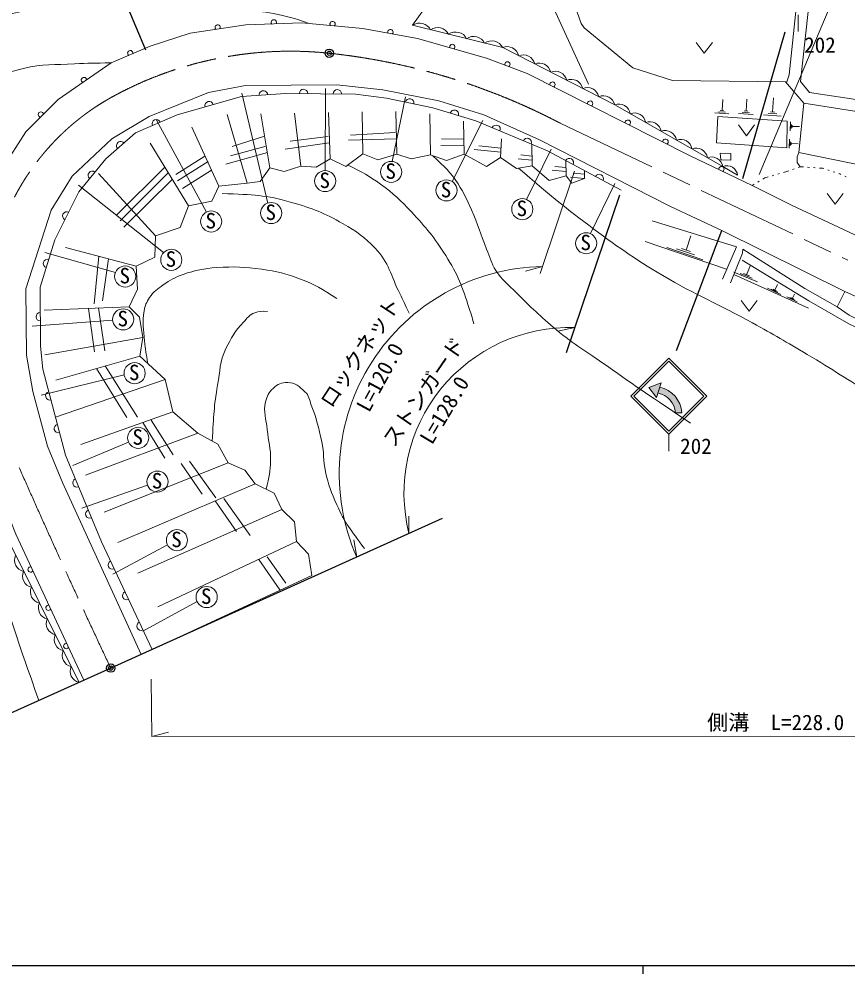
# Model space of a CAD drawing. Units: millimetres, scale not verified. Extents: x 40000 to 680000, y 20000 to 380000.
# Drawn here: x 94127 to 192262, y 204000 to 317092 of the extents above; entities that cross this region are included whole.
import ezdxf
from ezdxf.enums import TextEntityAlignment as Align

# ---------------------------------------------------------------- set-up
doc = ezdxf.new("R2010")
doc.units = ezdxf.units.MM
doc.header["$LTSCALE"] = 1000
doc.header["$PDMODE"] = 32
doc.header["$PDSIZE"] = 500
doc.linetypes.add('CHAIN', pattern=[18.5, 12, -1.5, 3.5, -1.5])
for name, color, linetype, lineweight in [('M-BGD', 7, 'Continuous', 13), ('M-BMK', 2, 'CHAIN', 13), ('M-BMK-SRVR', 3, 'Continuous', 25), ('M-STR-HTXT', 7, 'Continuous', 13), ('M-STR-STRC', 7, 'Continuous', 13), ('M-TTL-BAND', 7, 'Continuous', 25)]:
    doc.layers.add(name, color=color, linetype=linetype, lineweight=lineweight)
doc.layers.add('M-OTRS', color=6, linetype='Continuous')
doc.styles.add('ＭＳ ゴシック', font='')
doc.styles.get('ＭＳ ゴシック').set_extended_font_data('MS Gothic')

msp = doc.modelspace()

# ---------------------------------------------------------------- hatches: boundary and pattern name
at = {"layer": 'M-STR-STRC'}
for points in [[(170161, 274019), (168691, 273455), (169602, 272271)], [(170161, 274019), (168691, 273455), (169602, 272271)], [(169995, 273500), (170161, 274019), (168691, 273455), (169602, 272271), (169768, 272790)], [(169995, 273500), (169995, 273500), (169768, 272790), (169768, 272790, -0.33505), (171844, 270467), (171844, 270467), (172587, 270468), (172587, 270468, 0.33299)]]:
    msp.add_hatch(color=256, dxfattribs=at).paths.add_polyline_path(points)

# ---------------------------------------------------------------- linework, layer by layer
at = {"layer": 'M-BGD'}
for p, q in [((140723, 316353), (142623, 319052)), ((174303, 314312), (175258, 313038)), ((175258, 313038), (176214, 314312)), ((130366, 299154), (130398, 308852)), ((187027, 307124), (184865, 309665)), ((123587, 295309), (120505, 308338)), ((138291, 300238), (139877, 307865)), ((183340, 306095), (183457, 307754)), ((177358, 306257), (177451, 307580)), ((180198, 306198), (180297, 307595)), ((121134, 297666), (118754, 305806)), ((122753, 305877), (123834, 299455)), ((126752, 305948), (127472, 299662)), ((130752, 306020), (130943, 300551)), ((134751, 306091), (134840, 301121)), ((138751, 306162), (138841, 301081)), ((142753, 305858), (142843, 300996)), ((178162, 305868), (176508, 305984)), ((177760, 306062), (176933, 306121)), ((177565, 306242), (177151, 306272)), ((181047, 305787), (179301, 305910)), ((180623, 305992), (179749, 306054)), ((180417, 306182), (179980, 306213)), ((184348, 305608), (182275, 305754)), ((183844, 305851), (182808, 305924)), ((183600, 306077), (183081, 306113)), ((116311, 294233), (110351, 305186)), ((114580, 304274), (117768, 297299)), ((145405, 297852), (149046, 305100)), ((146766, 305007), (146842, 301076)), ((179292, 304556), (180248, 303282)), ((180248, 303282), (181203, 304556)), ((185439, 303843), (185452, 304941)), ((185552, 304116), (185558, 304665)), ((185663, 304252), (185667, 304527)), ((185665, 304389), (186544, 304379)), ((123199, 303229), (119348, 301995)), ((130724, 303182), (126212, 302628)), ((138668, 303658), (133380, 303363)), ((109634, 302409), (114175, 294991)), ((123396, 302056), (119149, 300892)), ((130851, 302425), (125620, 301698)), ((138795, 302900), (133115, 302735)), ((146808, 302079), (144067, 302125)), ((146808, 302851), (144152, 302929)), ((151194, 301799), (148573, 302066)), ((151266, 302899), (151124, 300690)), ((154822, 302268), (154868, 299707)), ((185321, 301817), (185333, 302871)), ((185430, 302079), (185436, 302606)), ((185537, 302209), (185540, 302473)), ((185538, 302341), (186382, 302332)), ((116136, 300870), (112700, 298688)), ((123523, 301299), (118598, 299899)), ((134840, 301121), (132822, 299616)), ((136591, 300427), (134840, 301121)), ((138841, 301081), (136591, 300427)), ((140564, 300548), (138841, 301081)), ((142843, 300996), (140564, 300548)), ((144739, 300345), (142843, 300996)), ((146842, 301076), (144739, 300345)), ((149482, 299616), (146842, 301076)), ((151165, 301332), (148023, 301637)), ((154847, 300874), (153537, 301007)), ((154207, 295730), (157122, 301668)), ((186244, 300773), (186433, 301287)), ((186433, 301287), (206863, 297179)), ((116532, 300224), (112888, 297936)), ((130943, 300551), (129310, 299566)), ((132822, 299616), (130943, 300551)), ((151124, 300690), (149482, 299616)), ((153009, 299413), (151124, 300690)), ((154868, 299707), (153009, 299413)), ((154856, 300383), (153225, 300552)), ((156899, 297984), (154868, 299707)), ((158858, 300322), (158890, 298520)), ((186244, 300098), (186244, 300773)), ((186601, 299606), (186244, 300098)), ((103513, 298802), (110283, 291424)), ((111388, 299544), (105650, 293876)), ((111783, 298898), (106091, 293214)), ((116893, 299213), (113457, 297032)), ((123834, 299455), (122656, 297846)), ((125512, 299047), (123834, 299455)), ((127472, 299662), (125512, 299047)), ((129310, 299566), (127472, 299662)), ((158881, 299024), (157249, 299193)), ((158872, 299515), (157562, 299649)), ((161057, 298707), (159747, 298841)), ((161061, 299144), (161078, 298209)), ((183292, 298537), (183484, 298593)), ((183964, 298733), (184157, 298788)), ((184637, 298928), (185028, 299041)), ((185028, 299041), (185250, 299121)), ((185720, 299290), (185908, 299357)), ((186379, 299526), (186601, 299606)), ((186601, 299606), (186998, 299579)), ((187497, 299546), (187697, 299532)), ((188196, 299499), (188395, 299486)), ((188894, 299452), (189291, 299426)), ((189291, 299426), (189394, 299391)), ((189868, 299232), (190057, 299169)), ((190531, 299010), (190721, 298946)), ((191195, 298787), (191297, 298753)), ((191297, 298753), (191423, 298700)), ((112266, 298109), (106528, 292441)), ((121134, 297666), (117768, 297299)), ((122656, 297846), (121134, 297666)), ((158890, 298520), (156899, 297984)), ((159559, 297655), (158890, 298520)), ((161066, 298216), (159434, 298385)), ((161078, 298209), (159559, 297655)), ((161769, 291685), (164684, 297623)), ((180923, 297387), (181157, 297528)), ((181586, 297785), (181758, 297887)), ((182187, 298144), (182421, 298285)), ((182421, 298285), (182812, 298398)), ((191884, 298505), (192068, 298427)), ((111236, 289433), (101159, 297423)), ((117768, 297299), (116944, 295512)), ((189793, 296439), (190748, 295165)), ((190748, 295165), (191704, 296439)), ((116944, 295512), (114175, 294991)), ((114175, 294991), (113202, 292397)), ((113202, 292397), (110283, 291424)), ((110283, 291424), (110202, 288911)), ((168238, 290755), (177905, 287456)), ((173099, 289734), (173676, 291439)), ((99622, 290046), (107993, 287832)), ((175087, 288587), (170824, 290028)), ((174093, 289160), (171962, 289881)), ((173632, 289554), (172567, 289914)), ((105532, 287075), (97161, 289445)), ((103587, 288997), (103021, 283358)), ((104722, 288697), (103994, 283734)), ((110202, 288911), (107993, 287832)), ((107993, 287832), (108161, 285104)), ((180271, 286820), (180732, 287949)), ((181567, 285962), (178745, 287114)), ((178765, 286846), (187585, 282848)), ((180919, 286391), (179508, 286967)), ((180624, 286676), (179918, 286964)), ((108161, 285104), (107174, 283010)), ((184336, 284457), (182735, 285230)), ((183975, 284731), (183174, 285117)), ((183813, 284907), (183413, 285100)), ((183613, 285004), (183922, 285644)), ((186241, 283607), (185038, 284188)), ((185969, 283812), (185368, 284103)), ((185848, 283945), (185547, 284090)), ((185698, 284018), (185930, 284499)), ((190986, 283006), (191912, 284823)), ((97108, 282631), (107174, 283010)), ((102347, 282828), (103036, 277693)), ((103533, 282873), (104286, 277804)), ((107174, 283010), (108378, 281776)), ((179621, 283760), (180577, 282486)), ((180577, 282486), (181532, 283760)), ((108378, 281776), (108783, 279388)), ((105207, 281436), (95676, 280736)), ((108783, 279388), (97190, 277317)), ((108783, 279388), (108412, 277176)), ((98466, 274338), (108412, 277176)), ((108412, 277176), (111438, 274392)), ((104303, 276004), (108136, 269948)), ((106571, 274972), (96720, 272530)), ((103307, 275719), (106878, 269904)), ((98424, 269954), (111438, 274392)), ((111438, 274392), (112330, 270582)), ((101439, 266717), (112330, 270582)), ((112330, 270582), (115309, 268033)), ((108762, 269316), (111364, 265080)), ((109759, 269600), (112370, 265475)), ((101973, 263089), (115309, 268033)), ((115309, 268033), (117656, 266743)), ((107076, 266999), (100474, 264233)), ((117656, 266743), (118897, 264532)), ((114304, 264739), (117433, 260372)), ((104188, 258676), (118897, 264532)), ((113307, 264454), (115822, 260835)), ((118897, 264532), (120859, 263662)), ((120859, 263662), (122083, 262036)), ((109336, 261882), (101563, 259183)), ((105830, 255088), (122083, 262036)), ((122083, 262036), (124320, 260957)), ((118353, 260300), (121483, 255933)), ((124320, 260957), (125254, 259020)), ((108172, 251474), (125254, 259020)), ((117357, 260015), (119872, 256397)), ((125254, 259020), (126749, 257561)), ((91827, 257308), (101228, 238533)), ((126749, 257561), (126975, 255209)), ((111694, 254818), (105236, 251328)), ((110543, 247460), (126975, 255209)), ((126975, 255209), (128388, 253709)), ((123493, 253382), (125705, 250296)), ((128388, 253709), (128787, 251204)), ((122497, 253098), (125012, 249479)), ((128787, 251204), (111927, 243363)), ((115216, 248090), (108758, 244600))]:
    msp.add_line(p, q, dxfattribs=at)
for points in [[(161556, 309374), (152467, 329230), (140854, 339141)], [(185352, 331149), (185523, 328411), (185703, 326636), (186009, 321938), (186212, 319147), (185289, 310499), (184978, 309532)], [(204963, 305779), (187735, 308414), (186654, 309711), (187843, 320543), (186901, 330461)], [(184865, 309665), (171488, 309800), (166786, 311313), (161030, 316069), (160678, 316583), (159516, 319853), (159678, 322717), (159976, 328879), (168002, 327933), (185703, 326636)], [(180923, 297387), (173494, 300928), (154295, 310642), (149471, 312466), (141282, 314776), (134837, 315992), (127621, 316641), (120973, 316398), (114366, 315425), (109663, 313884), (105042, 311898), (98759, 307561), (94908, 303750), (91260, 298035), (89152, 294062), (88057, 290292), (87287, 287441)], [(179202, 298589), (177454, 299633), (164663, 306930), (151385, 313718), (140723, 316353)], [(108574, 241849), (99285, 262204), (97502, 266500), (95759, 272986), (94988, 277283), (94907, 285147), (97907, 294471), (100420, 298484), (105123, 302903), (109541, 305538), (116554, 308416), (120932, 309226), (131755, 309307), (137187, 308699), (143835, 307402), (149146, 305740), (155753, 302781), (171252, 294900), (177329, 292050), (191912, 284823)], [(165401, 296822), (156686, 301484), (148213, 305051), (143106, 306591), (137633, 307727), (133944, 308213), (125675, 308294), (120446, 307929), (112825, 305740), (107920, 303632), (104393, 300551), (101191, 296619), (98353, 290944), (96610, 285350), (96650, 278337), (96934, 275621), (99610, 265446), (103866, 255191), (109868, 242433)], [(186433, 301287), (187027, 307124), (205539, 304206)], [(177204, 300438), (178405, 300378), (178417, 301171), (177143, 301231), (177204, 300438), (177324, 300432)], [(246918, 294104), (245500, 292298), (242809, 289763), (240659, 287998), (239254, 286953), (238653, 286677), (236179, 285289), (231963, 283794), (229531, 283091), (227333, 282749), (225730, 282569), (224469, 282407), (220847, 282299), (218577, 282443), (211407, 283992), (206074, 285686), (201083, 287794), (185571, 295036), (180923, 297387)], [(169102, 293214), (179074, 290133), (177399, 286296)], [(178372, 285863), (179777, 289377), (179804, 289836), (187155, 285188), (190986, 283006)], [(179755, 288550), (187619, 283740), (192375, 281010), (199023, 277821), (206266, 274281), (215805, 272335), (221778, 273957)], [(191912, 284823), (204519, 279148), (210438, 276675), (214897, 275500), (217978, 274811), (223207, 274648), (230868, 275216), (233868, 275783), (240719, 277810), (245736, 280369), (247772, 281900), (255015, 289143), (256943, 287755), (257501, 287107)], [(217544, 272898), (210410, 274547), (204417, 276608), (199179, 278585), (192404, 282026), (190986, 283006)], [(91949, 260592), (93732, 256092), (101799, 238791)]]:
    msp.add_lwpolyline(points, dxfattribs=at)
msp.add_lwpolyline([(176714, 302454), (176876, 305571), (185056, 304994), (185020, 301859)], close=True, dxfattribs=at)
for centre in [(138179, 298993), (130367, 297904), (144728, 296801), (123975, 294120), (153706, 294584), (116871, 293116), (161268, 290539), (112149, 288580), (106692, 286609), (106453, 281526), (107809, 275149), (108221, 267499), (110509, 262314), (112816, 255370), (116337, 248641)]:
    msp.add_circle(centre, 1250, dxfattribs=at)
for centre, radius, start, end in [((124290, 316707), 312, 325.22535, 218.96515), ((131246, 316503), 312, 317.99372, 211.73352), ((117642, 316097), 312, 331.50611, 225.2459), ((138094, 315569), 312, 312.44519, 206.18499), ((141560, 315161), 1456, 27.15901, 125.07627), ((143692, 314634), 1456, 27.15901, 125.07627), ((145825, 314107), 1456, 27.15901, 125.07627), ((147957, 313580), 1456, 27.15901, 125.07627), ((150089, 313053), 1456, 27.15901, 125.07627), ((107279, 313064), 312, 346.38932, 240.12912), ((145427, 313801), 312, 307.37219, 201.11199), ((151930, 312445), 1385, 12.63281, 113.2155), ((153827, 311476), 1385, 12.63281, 113.2155), ((151949, 311729), 312, 302.41593, 196.15572), ((155724, 310506), 1385, 12.63281, 113.2155), ((101794, 309884), 312, 357.7483, 251.48809), ((157621, 309536), 1385, 12.63281, 113.2155), ((159518, 308567), 1385, 12.63281, 113.2155), ((127810, 308273), 500, 359.43829, 179.43829), ((157287, 309338), 312, 296.29451, 190.0343), ((161415, 307597), 1385, 12.63281, 113.2155), ((123060, 308112), 500, 3.99091, 183.99091), ((131810, 308234), 500, 359.43829, 179.43829), ((140370, 307159), 500, 348.28257, 168.28257), ((163312, 306627), 1385, 12.63281, 113.2155), ((116635, 306835), 500, 16.02587, 196.02587), ((161748, 307081), 312, 296.29451, 190.0343), ((165152, 305665), 1356, 9.45177, 111.14541), ((96701, 305789), 312, 7.82695, 261.56675), ((145660, 305821), 500, 343.21736, 163.21736), ((166980, 304623), 1356, 9.45177, 111.14541), ((110372, 304686), 500, 23.25571, 203.25571), ((150606, 304044), 500, 337.16635, 157.16635), ((166210, 304824), 312, 296.29451, 190.0343), ((168807, 303580), 1356, 9.45177, 111.14541), ((170634, 302538), 1356, 9.45177, 111.14541), ((106156, 302092), 500, 41.13927, 221.13927), ((154293, 302491), 500, 337.16635, 157.16635), ((170671, 302566), 312, 296.29451, 190.0343), ((172462, 301495), 1356, 9.45177, 111.14541), ((174289, 300453), 1356, 9.45177, 111.14541), ((159280, 300096), 500, 331.8584, 151.8584), ((176116, 299411), 1356, 9.45177, 111.14541), ((177925, 298436), 1286, 6.81033, 111.43605), ((102792, 298585), 500, 50.83949, 230.83949), ((162807, 298210), 500, 331.8584, 151.8584), ((177289, 299327), 312, 297.64646, 191.38626), ((99772, 293782), 500, 63.43495, 243.43495), ((97481, 288147), 500, 72.69327, 252.69327), ((96630, 281844), 500, 90.33119, 270.33119), ((97763, 272468), 500, 104.73233, 284.73233), ((98781, 268600), 500, 104.73233, 284.73233), ((100971, 262166), 500, 112.53942, 292.53942), ((102504, 258471), 500, 112.53942, 292.53942), ((94939, 252996), 1352, 155.66566, 257.53022), ((95483, 251894), 312, 78.12865, 331.86845), ((105164, 252431), 500, 115.19586, 295.19586), ((95879, 251119), 1352, 155.66566, 257.53022), ((96820, 249241), 1352, 155.66566, 257.53022), ((106867, 248812), 500, 115.19586, 295.19586), ((97760, 247364), 1352, 155.66566, 257.53022), ((97596, 247362), 312, 78.12865, 331.86845), ((98700, 245486), 1352, 155.66566, 257.53022), ((108570, 245192), 500, 115.19586, 295.19586), ((99640, 243609), 1352, 155.66566, 257.53022), ((100580, 241731), 1352, 155.66566, 257.53022), ((99709, 242831), 312, 78.12865, 331.86845), ((101520, 239853), 1352, 155.66566, 257.53022)]:
    msp.add_arc(centre, radius, start, end, dxfattribs=at)
for points, knots in [([(96453, 236378), (95000, 240553), (94629, 241616), (93495, 244986), (92430, 248151), (92029, 249993), (90814, 253103), (89738, 255857), (89024, 257364), (87604, 259957), (86512, 261951), (85569, 262873), (84484, 264870), (83314, 267023), (82824, 268318), (81922, 270596), (80972, 272993), (80450, 274347), (79715, 276818), (78802, 279886), (78326, 281625), (77749, 284773), (77117, 288221), (76731, 290193), (76802, 293698), (76838, 295458), (77193, 296421), (77597, 298134), (78118, 300347), (78573, 301546), (79318, 303694), (80204, 306251), (80488, 307801), (81833, 310148), (82623, 311527), (83288, 312173), (84415, 313293), (85552, 314423), (86248, 315047), (87659, 315808), (89296, 316692), (90322, 317008), (92127, 317463), (94441, 318047), (95770, 318313), (98151, 318489), (101580, 318743), (103516, 318570), (106955, 318522), (111268, 318463), (113684, 318369), (117993, 318158), (120419, 318039), (121816, 318232), (124199, 317761), (125903, 317424), (126561, 317241), (128480, 316564)], [0, 0, 0, 0, 1, 1, 1, 2, 2, 2, 3, 3, 3, 4, 4, 4, 5, 5, 5, 6, 6, 6, 7, 7, 7, 8, 8, 8, 9, 9, 9, 10, 10, 10, 11, 11, 11, 12, 12, 12, 13, 13, 13, 14, 14, 14, 15, 15, 15, 16, 16, 16, 17, 17, 17, 18, 18, 18, 19, 19, 19, 19]), ([(86447, 277619), (85495, 280567), (85163, 281458), (84681, 283998), (84332, 285837), (84160, 286878), (84023, 288746), (83833, 291349), (83971, 292820), (84085, 295428), (84193, 297864), (83994, 299287), (84593, 301650), (85086, 303595), (85405, 304767), (86601, 306378), (87730, 307900), (88611, 308610), (90225, 309605), (91792, 310571), (92854, 310811), (94644, 311243), (96953, 311801), (98328, 311673), (100701, 311789), (102395, 311873), (102968, 311889), (105042, 311898)], [0, 0, 0, 0, 1, 1, 1, 2, 2, 2, 3, 3, 3, 4, 4, 4, 5, 5, 5, 6, 6, 6, 7, 7, 7, 8, 8, 8, 9, 9, 9, 9]), ([(143116, 300903), (144588, 299511), (145160, 299034), (146115, 297565), (146844, 296443), (147118, 295733), (147682, 294519), (148505, 292745), (148739, 291655), (149485, 289847), (149897, 288852), (149990, 288218), (150578, 287315), (151341, 286142), (152026, 285679), (153010, 284684), (154777, 282899), (155811, 281938), (157727, 280315), (159911, 278464), (161346, 277697), (163685, 276045), (167535, 273326), (168798, 272496), (173643, 269229)], [0, 0, 0, 0, 1, 1, 1, 2, 2, 2, 3, 3, 3, 4, 4, 4, 5, 5, 5, 6, 6, 6, 7, 7, 7, 8, 8, 8, 8]), ([(133073, 299804), (134903, 298879), (135508, 298557), (136925, 297537), (138482, 296415), (139270, 295655), (140577, 294249), (142325, 292368), (143276, 291257), (144648, 289086), (146076, 286825), (146608, 285375), (147428, 282830), (147657, 282118), (147754, 281864), (147974, 280993)], [0, 0, 0, 0, 1, 1, 1, 2, 2, 2, 3, 3, 3, 4, 4, 4, 5, 5, 5, 5]), ([(153258, 299452), (157118, 296124), (158220, 295171), (161586, 292667), (164903, 290199), (166782, 288823), (170341, 286720), (174381, 284333), (176853, 283370), (180965, 281110), (183526, 279703), (184935, 278870), (187444, 277374), (190530, 275534), (192206, 274418), (195264, 272533), (198955, 270258), (201196, 269247), (204722, 266724), (206351, 265558), (207339, 264946), (208669, 263448), (209809, 262162), (210137, 261204), (211126, 259799), (212643, 257643), (213214, 256964), (215222, 254437)], [0, 0, 0, 0, 1, 1, 1, 2, 2, 2, 3, 3, 3, 4, 4, 4, 5, 5, 5, 6, 6, 6, 7, 7, 7, 8, 8, 8, 9, 9, 9, 9]), ([(118191, 296428), (121906, 296272), (123286, 296289), (126383, 295386), (128862, 294663), (130251, 294141), (132489, 292854), (134108, 291922), (134987, 291289), (136288, 289949), (137946, 288240), (138131, 286720), (139192, 284587), (139638, 283690), (139788, 283396), (140309, 282279)], [0, 0, 0, 0, 1, 1, 1, 2, 2, 2, 3, 3, 3, 4, 4, 4, 5, 5, 5, 5]), ([(109388, 276278), (109143, 277526), (109084, 277909), (108980, 278965), (108844, 280349), (108704, 281152), (108921, 282525), (109026, 283189), (109212, 283554), (109583, 284114), (110057, 284829), (110489, 285121), (111201, 285600), (112061, 286178), (112558, 286520), (113540, 286850), (115057, 287360), (115960, 287547), (117556, 287659), (119621, 287805), (120800, 287734), (122852, 287461), (124689, 287215), (125723, 286967), (127452, 286302), (129234, 285617), (129895, 285184), (131755, 283985)], [0, 0, 0, 0, 1, 1, 1, 2, 2, 2, 3, 3, 3, 4, 4, 4, 5, 5, 5, 6, 6, 6, 7, 7, 7, 8, 8, 8, 9, 9, 9, 9]), ([(116997, 267105), (117174, 270228), (117179, 271178), (117638, 273741), (117943, 275443), (117838, 276512), (118606, 278061), (119258, 279376), (119694, 280111), (120691, 281188), (121154, 281689), (121394, 282066), (122032, 282306), (122579, 282511), (122905, 282505), (123521, 282454)], [0, 0, 0, 0, 1, 1, 1, 2, 2, 2, 3, 3, 3, 4, 4, 4, 5, 5, 5, 5]), ([(123392, 261404), (123749, 262921), (123867, 263470), (123906, 264817), (123947, 266260), (123625, 267052), (123509, 268491), (123405, 269769), (123012, 270521), (123310, 271768), (123475, 272460), (123683, 272871), (124204, 273357), (124739, 273855), (125211, 274069), (125941, 274052), (126843, 274031), (127300, 273556), (127977, 272959), (128491, 272506), (128473, 272009), (128722, 271371), (129358, 269735), (129576, 268764), (129963, 267051), (130273, 265679), (130099, 264849), (130410, 263477), (130767, 261898), (131100, 261037), (131750, 259555), (132709, 257367), (133367, 256618), (135027, 254391)], [0, 0, 0, 0, 1, 1, 1, 2, 2, 2, 3, 3, 3, 4, 4, 4, 5, 5, 5, 6, 6, 6, 7, 7, 7, 8, 8, 8, 9, 9, 9, 10, 10, 10, 11, 11, 11, 11])]:
    msp.add_open_spline(points, degree=3, knots=knots, dxfattribs=at)
at = {"layer": 'M-BMK'}
msp.add_line((158196, 304763), (192262, 288528), dxfattribs=at)
for centre, radius, start, end in [((126257, 269430), 43859, 83.97936, 118.55043), ((122767, 237093), 76384, 62.36577, 83.92039), ((118994, 282816), 28630, 118.58697, 175.88666), ((1017376, 671031), 1008994, 203.7915, 205.27518)]:
    msp.add_arc(centre, radius, start, end, dxfattribs=at)
at = {"layer": 'M-BMK-SRVR'}
for p, q in [((144229, 257943), (104976, 240225)), ((104976, 240225), (79745, 228836))]:
    msp.add_line(p, q, dxfattribs=at)
for centre in [(130857, 313047), (104976, 240225)]:
    msp.add_circle(centre, 500, dxfattribs=at)
for p in [(130857, 313047), (104976, 240225)]:
    msp.add_point(p, dxfattribs=at)
at = {"layer": 'M-OTRS'}
msp.add_point((104976, 240225), dxfattribs=at)
at = {"layer": 'M-STR-HTXT'}
for p, q in [((181750, 298691), (196334, 333361)), ((155820, 286962), (159907, 299076)), ((156096, 287782), (154106, 287245)), ((159937, 280545), (157922, 280110)), ((140292, 256166), (140289, 258227)), ((134118, 253379), (133768, 255411)), ((109825, 232136), (109750, 238913)), ((109825, 232136), (111825, 232637)), ((109825, 232136), (254982, 232176))]:
    msp.add_line(p, q, dxfattribs=at)
for centre, radius, start, end in [((156551, 263269), 24517, 91.06367, 203.79089), ((159303, 260951), 19604, 88.14605, 194.12884)]:
    msp.add_arc(centre, radius, start, end, dxfattribs=at)
at = {"layer": 'M-STR-STRC', "lineweight": 25}
for p, q in [((105474, 322048), (109082, 313454)), ((184813, 315542), (179776, 298184)), ((158947, 277612), (165253, 296296)), ((171978, 277822), (177329, 292050))]:
    msp.add_line(p, q, dxfattribs=at)
at = {"layer": 'M-STR-STRC'}
for p, q in [((186369, 317611), (186369, 315611)), ((166567, 272422), (171067, 276922)), ((166921, 272422), (171067, 276568)), ((175568, 272421), (171067, 276922)), ((175214, 272421), (171067, 276568)), ((170161, 274019), (168691, 273455)), ((169602, 272271), (170161, 274019)), ((168691, 273455), (169602, 272271)), ((166567, 272422), (171067, 267921)), ((166921, 272422), (171067, 268274)), ((171067, 268274), (175214, 272421)), ((171068, 267921), (175568, 272421)), ((172587, 270468), (171844, 270467)), ((171067, 267921), (171067, 265921))]:
    msp.add_line(p, q, dxfattribs=at)
for radius, start, end in [(2586, 4.73997, 78.83443), (3327, 3.70323, 77.37188)]:
    msp.add_arc((169267, 270253), radius, start, end, dxfattribs=at)
at = {"layer": 'M-TTL-BAND'}
for p, q in [((40000, 205000), (579000, 205000)), ((168000, 205000), (168000, 204000))]:
    msp.add_line(p, q, dxfattribs=at)

# ---------------------------------------------------------------- texts
at = {"layer": 'M-BGD', "style": 'ＭＳ ゴシック'}
for p in [(137501, 297619), (129688, 296530), (144049, 295427), (153027, 293211), (116193, 291742), (123296, 292747), (160590, 289166), (111471, 287206), (106013, 285235), (105775, 280152), (107130, 273775), (107543, 266125), (109831, 260941), (112137, 253996), (115659, 247268)]:
    msp.add_text('S', height=1833, dxfattribs=at).set_placement(p, align=Align.BOTTOM_LEFT)
at = {"layer": 'M-STR-HTXT', "style": 'ＭＳ ゴシック'}
for s, rotation, p in [('ロックネット', 56.549, (131588, 270574)), ('L=120.0', 61.452, (136050, 270136)), ('ストンガード', 55.567, (138989, 265946)), ('L=128.0', 58.989, (143490, 266290))]:
    msp.add_text(s, height=1833, rotation=rotation, dxfattribs=at).set_placement(p, align=Align.BOTTOM_LEFT)
msp.add_text('側溝\u3000L=228.0', height=1833, dxfattribs=at).set_placement((175596, 232325), align=Align.BOTTOM_LEFT)
at = {"layer": 'M-STR-STRC', "style": 'ＭＳ ゴシック'}
for p in [(187084, 312559), (172400, 265040)]:
    msp.add_text('202', height=1833, dxfattribs=at).set_placement(p, align=Align.BOTTOM_LEFT)

doc.saveas('drawing.dxf')
